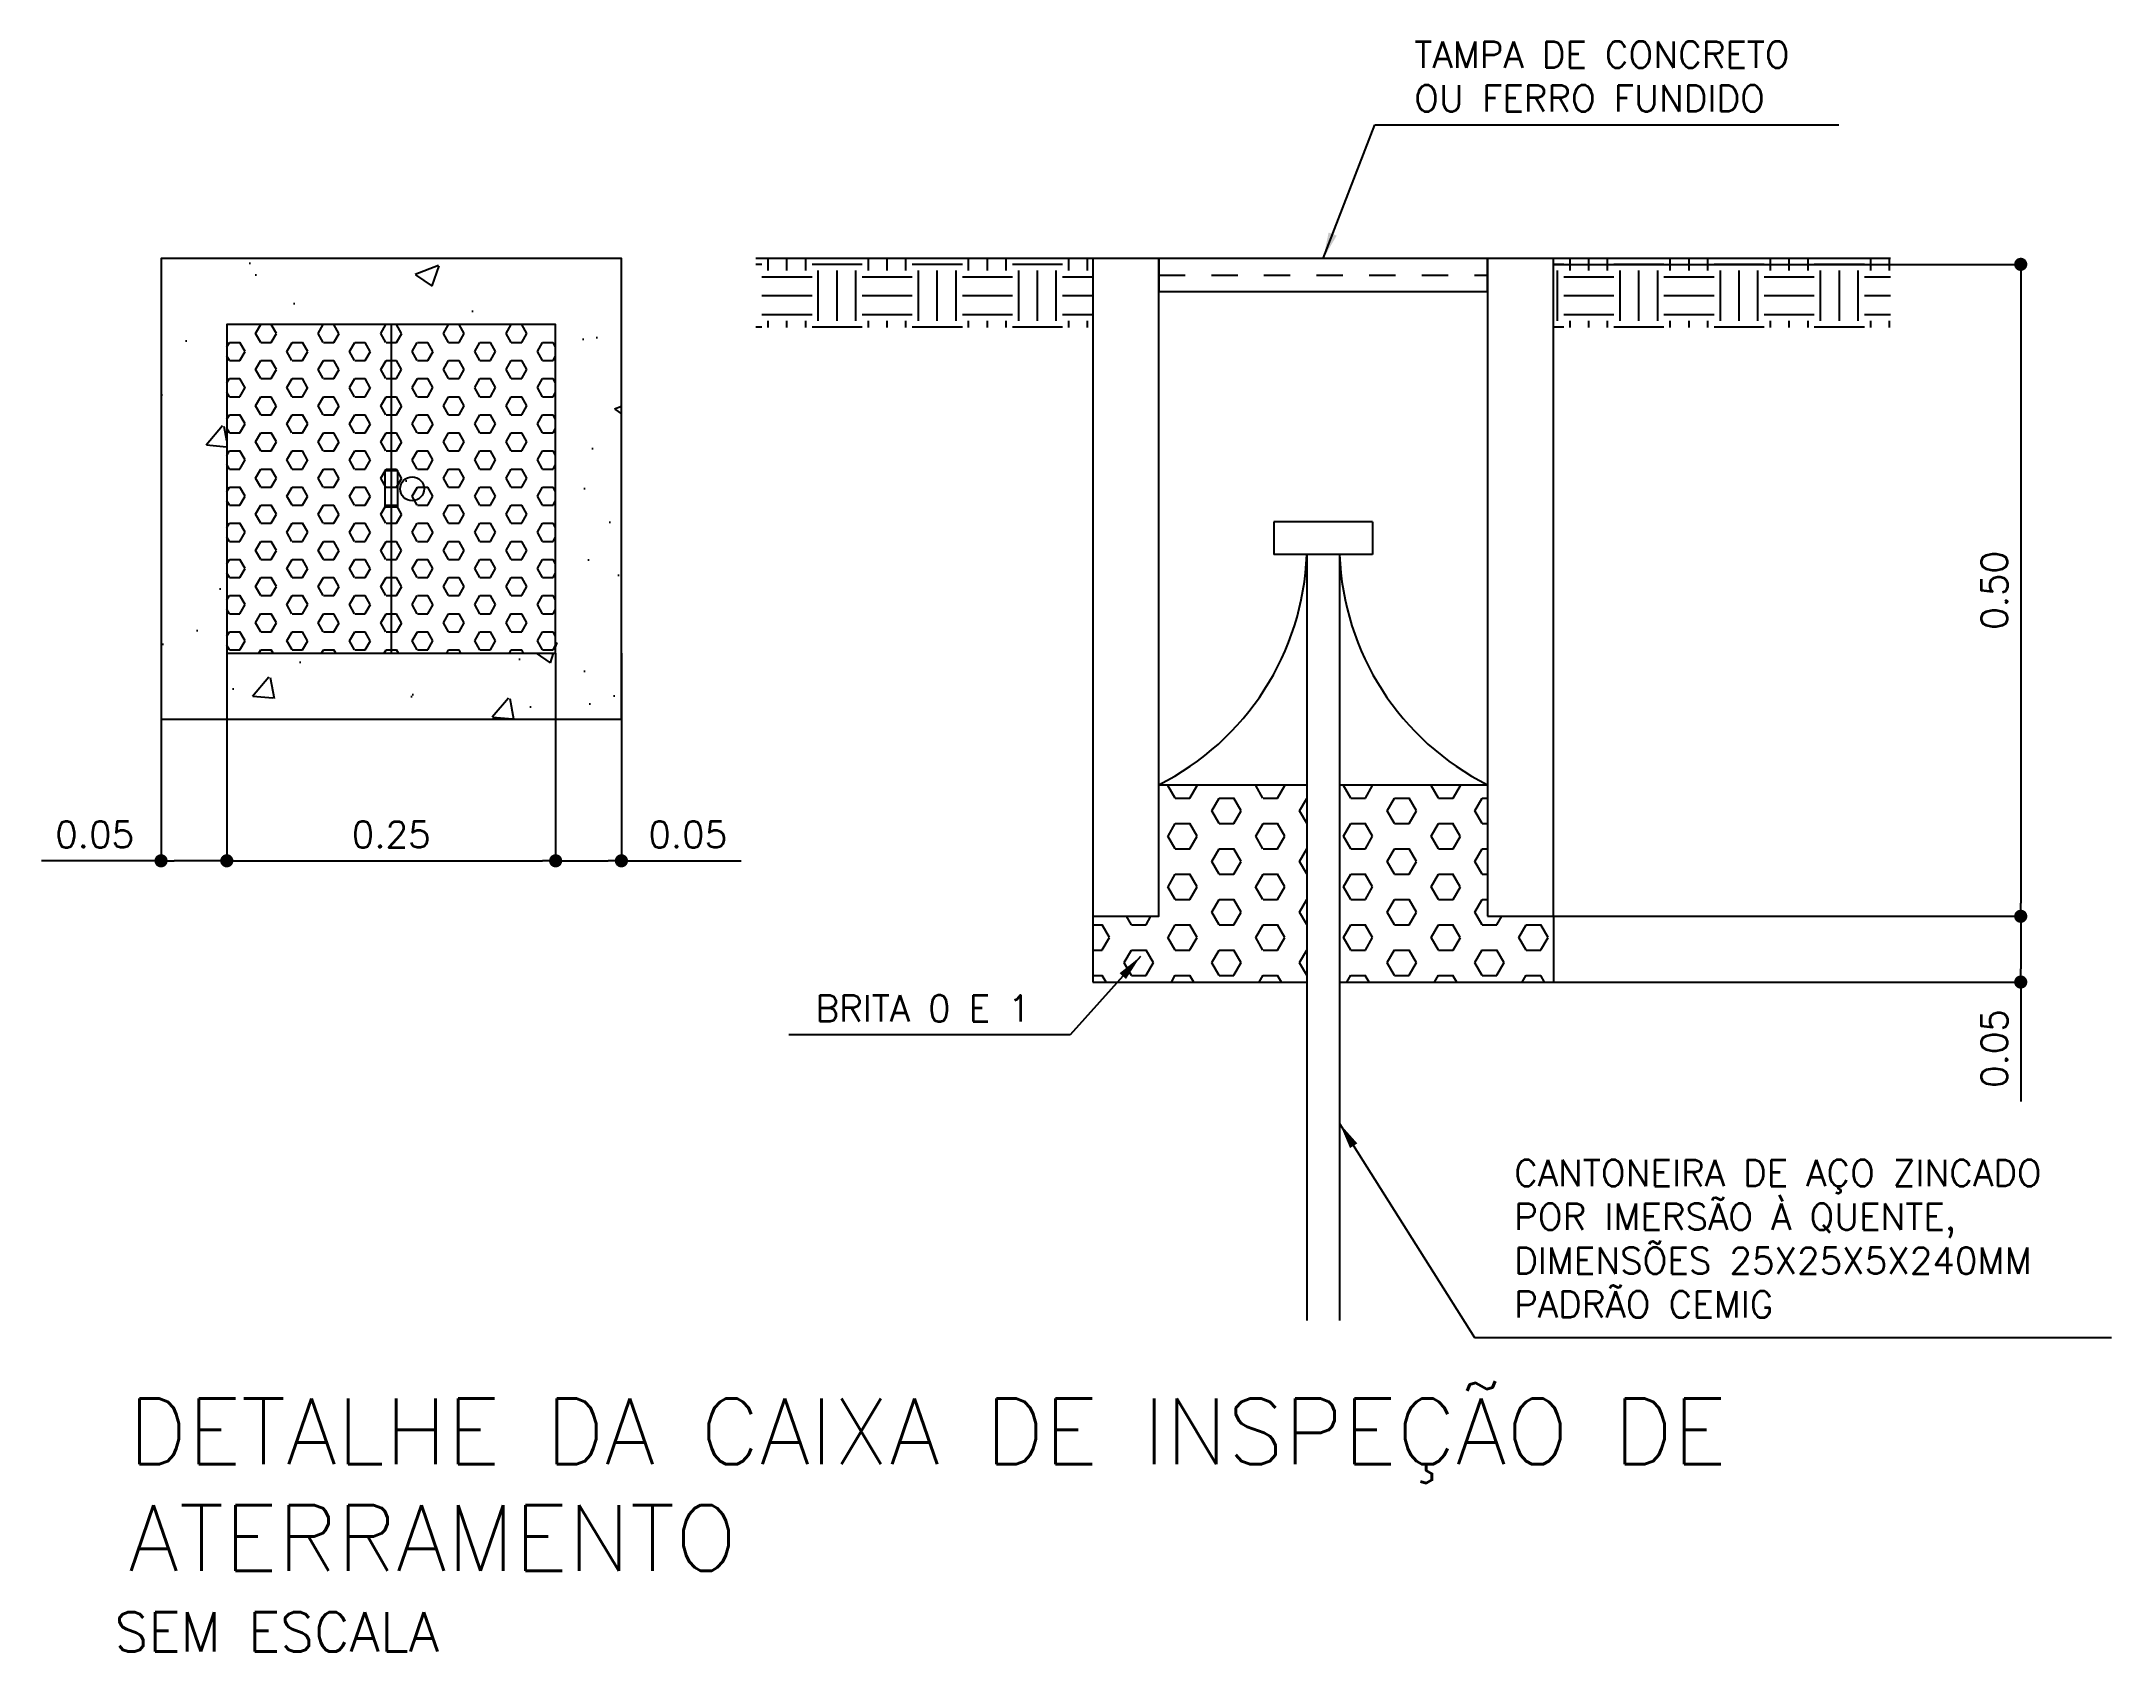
# Model space of a CAD drawing. Extents: x -1.22 to 6.65, y -2.51 to 3.61.
import ezdxf

# ---------------------------------------------------------------- set-up
doc = ezdxf.new("R2010")
doc.units = 0
doc.header["$MEASUREMENT"] = 0
doc.linetypes.add('DASHED', pattern=[19.05, 12.7, -6.35])
doc.layers.get('0').update_dxf_attribs({"linetype": 'CONTINUOUS'})
doc.layers.get('DEFPOINTS').update_dxf_attribs({"linetype": 'CONTINUOUS'})
doc.layers.add('DETALHES', color=4, linetype='CONTINUOUS')
doc.styles.add('ROMANS', font='romans.shx')
doc.dimstyles.new('LINEAR', dxfattribs={"dimscale": 0, "dimtxt": 0.1, "dimasz": 0.05, "dimexe": 0.015, "dimexo": 0, "dimgap": 0.05, "dimtad": 1, "dimzin": 1, "dimtxsty": 'ROMANS', "dimblk1": 'DOT', "dimblk2": 'DOT', "dimsah": 1, "dimcen": 2.5, "dimclrd": 1, "dimclre": 1, "dimclrt": 3, "dimazin": 3, "dimtfac": 1, "dimtmove": 0, "dimatfit": 3, "dimtolj": 1, "dimtzin": 1})
doc.dimstyles.new('TEXTO', dxfattribs={"dimscale": 0, "dimtxt": 0.1, "dimasz": 0.1, "dimexe": 0.015, "dimexo": 0, "dimgap": 0.05, "dimtad": 1, "dimdec": 4, "dimtxsty": 'ROMANS', "dimcen": 2.5, "dimclrd": 1, "dimclre": 1, "dimclrt": 3, "dimazin": 3, "dimtfac": 1, "dimtdec": 4, "dimtmove": 0, "dimatfit": 3, "dimtolj": 1, "dimtzin": 0})

# ---------------------------------------------------------------- blocks, each defined once
blk = doc.blocks.new('_DOT')
at = {"color": 0, "linetype": 'BYBLOCK'}
blk.add_line((-0.5, 0), (-1, 0), dxfattribs=at)
at = {"color": 0, "linetype": 'BYBLOCK', "const_width": 0.5}
blk.add_lwpolyline([(-0.25, 0, 1), (0.25, 0, 1)], format="xyb", close=True, dxfattribs=at)
blk = doc.blocks.new('*D1')
at = {"color": 1, "linetype": 'BYBLOCK'}
for p, q in [((-0.5116, 1.2861), (-0.5116, 0.482)), ((-0.7616, 1.0361), (-0.7616, 0.482)), ((-0.7616, 0.497), (-1.2164, 0.497)), ((-0.5616, 0.497), (-0.7116, 0.497))]:
    blk.add_line(p, q, dxfattribs=at)
at = {"layer": 'DEFPOINTS', "color": 0, "linetype": 'BYBLOCK'}
for p in [(-0.5116, 1.2861), (-0.7616, 1.0361), (-0.5116, 0.497)]:
    blk.add_point(p, dxfattribs=at)
at = {"color": 1, "linetype": 'BYBLOCK', "xscale": 0.05, "yscale": 0.05, "zscale": 0.05, "rotation": 180}
blk.add_blockref('_DOT', (-0.7616, 0.497), dxfattribs=at)
at = {"color": 1, "linetype": 'BYBLOCK', "xscale": 0.05, "yscale": 0.05, "zscale": 0.05}
blk.add_blockref('_DOT', (-0.5116, 0.497), dxfattribs=at)
at = {"color": 3, "linetype": 'BYBLOCK', "insert": (-1.014, 0.597), "char_height": 0.1, "attachment_point": 5, "style": 'ROMANS'}
blk.add_mtext('\\A1;0.05', dxfattribs=at)
blk = doc.blocks.new('*D2')
at = {"color": 1, "linetype": 'BYBLOCK'}
for p, q in [((0.7384, 1.2861), (0.7384, 0.482)), ((0.9884, 1.2861), (0.9884, 0.482)), ((0.7884, 0.497), (0.9384, 0.497)), ((0.9884, 0.497), (1.4431, 0.497))]:
    blk.add_line(p, q, dxfattribs=at)
at = {"layer": 'DEFPOINTS', "color": 0, "linetype": 'BYBLOCK'}
for p in [(0.7384, 1.2861), (0.9884, 1.2861), (0.9884, 0.497)]:
    blk.add_point(p, dxfattribs=at)
at = {"color": 1, "linetype": 'BYBLOCK', "xscale": 0.05, "yscale": 0.05, "zscale": 0.05, "rotation": 180}
blk.add_blockref('_DOT', (0.7384, 0.497), dxfattribs=at)
at = {"color": 1, "linetype": 'BYBLOCK', "xscale": 0.05, "yscale": 0.05, "zscale": 0.05}
blk.add_blockref('_DOT', (0.9884, 0.497), dxfattribs=at)
at = {"color": 3, "linetype": 'BYBLOCK', "insert": (1.2407, 0.597), "char_height": 0.1, "attachment_point": 5, "style": 'ROMANS'}
blk.add_mtext('\\A1;0.05', dxfattribs=at)
blk = doc.blocks.new('*D3')
at = {"color": 1, "linetype": 'BYBLOCK'}
for p, q in [((-0.5116, 1.2861), (-0.5116, 0.482)), ((0.7384, 1.2861), (0.7384, 0.482)), ((-0.4616, 0.497), (0.6884, 0.497))]:
    blk.add_line(p, q, dxfattribs=at)
at = {"layer": 'DEFPOINTS', "color": 0, "linetype": 'BYBLOCK'}
for p in [(-0.5116, 1.2861), (0.7384, 1.2861), (0.7384, 0.497)]:
    blk.add_point(p, dxfattribs=at)
at = {"color": 1, "linetype": 'BYBLOCK', "xscale": 0.05, "yscale": 0.05, "zscale": 0.05, "rotation": 180}
blk.add_blockref('_DOT', (-0.5116, 0.497), dxfattribs=at)
at = {"color": 1, "linetype": 'BYBLOCK', "xscale": 0.05, "yscale": 0.05, "zscale": 0.05}
blk.add_blockref('_DOT', (0.7384, 0.497), dxfattribs=at)
at = {"color": 3, "linetype": 'BYBLOCK', "insert": (0.1134, 0.597), "char_height": 0.1, "attachment_point": 5, "style": 'ROMANS'}
blk.add_mtext('\\A1;0.25', dxfattribs=at)
blk = doc.blocks.new('*D4')
at = {"color": 1, "linetype": 'BYBLOCK'}
for p, q in [((4.531, 2.7645), (6.3226, 2.7645)), ((6.3076, 2.7145), (6.3076, 0.3361)), ((4.531, 0.2861), (6.3226, 0.2861))]:
    blk.add_line(p, q, dxfattribs=at)
at = {"layer": 'DEFPOINTS', "color": 0, "linetype": 'BYBLOCK'}
for p in [(4.531, 2.7645), (4.531, 0.2861), (6.3076, 0.2861)]:
    blk.add_point(p, dxfattribs=at)
at = {"color": 1, "linetype": 'BYBLOCK', "xscale": 0.05, "yscale": 0.05, "zscale": 0.05}
for p, rotation in [((6.3076, 2.7645), 90), ((6.3076, 0.2861), 270)]:
    blk.add_blockref('_DOT', p, dxfattribs=dict(at, rotation=rotation))
at = {"color": 3, "linetype": 'BYBLOCK', "insert": (6.2076, 1.5253), "char_height": 0.1, "attachment_point": 5, "rotation": 90, "style": 'ROMANS'}
blk.add_mtext('\\A1;0.50', dxfattribs=at)
blk = doc.blocks.new('*D5')
at = {"color": 1, "linetype": 'BYBLOCK'}
for p, q in [((4.531, 0.2861), (6.3226, 0.2861)), ((6.3076, 0.2361), (6.3076, 0.0861)), ((4.531, 0.0361), (6.3226, 0.0361)), ((6.3076, 0.0361), (6.3076, -0.4186))]:
    blk.add_line(p, q, dxfattribs=at)
at = {"layer": 'DEFPOINTS', "color": 0, "linetype": 'BYBLOCK'}
for p in [(4.531, 0.2861), (4.531, 0.0361), (6.3076, 0.0361)]:
    blk.add_point(p, dxfattribs=at)
at = {"color": 1, "linetype": 'BYBLOCK', "xscale": 0.05, "yscale": 0.05, "zscale": 0.05}
for p, rotation in [((6.3076, 0.2861), 90), ((6.3076, 0.0361), 270)]:
    blk.add_blockref('_DOT', p, dxfattribs=dict(at, rotation=rotation))
at = {"color": 3, "linetype": 'BYBLOCK', "insert": (6.2076, -0.2162), "char_height": 0.1, "attachment_point": 5, "rotation": 90, "style": 'ROMANS'}
blk.add_mtext('\\A1;0.05', dxfattribs=at)

msp = doc.modelspace()

# ---------------------------------------------------------------- hatches: boundary and pattern name
at = {"layer": 'DETALHES'}
h = msp.add_hatch(dxfattribs=at)
h.set_pattern_fill('AR-CONC', color=1, scale=0.005, style=0)
h.set_pattern_definition([(50, (-509.97024, -841.5315), (0.91092334, -0.0796954), [0.09525, -1.04775]), (355, (-509.9702, -841.5315), (-0.1762141, 0.9552832), [0.0762, -0.8382]), (100.451, (-509.8943, -841.5382), (0.7347125, 0.8755834), [0.08095, -0.89045]), (46.1842, (-509.9702, -841.2775), (1.3553952, -0.2102116), [0.142875, -1.571625]), (96.6356, (-509.8573, -841.295), (1.1870212, 1.2371278), [0.121425, -1.335675]), (351.184, (-509.9702, -841.2775), (1.187023, 1.2371256), [0.1143, -1.2573]), (21, (-509.84324, -841.341), (0.7580744, -0.5113276), [0.09525, -1.04775]), (326, (-509.8432, -841.341), (0.3090101, 0.9209398), [0.0762, -0.8382]), (71.4514, (-509.7801, -841.38365), (1.06708245, 0.4096143), [0.08095, -0.89045]), (37.5, (-509.97024, -841.53154), (0.01544302, 0.42277519), [0, -0.82804, 0, -0.8509, 0, -0.841375]), (7.5, (-509.97024, -841.53154), (0.33409831, 0.50090287), [0, -0.48514, 0, -0.80899, 0, -0.320675]), (327.5, (-510.25345, -841.53154), (0.67795298, -0.02864372), [0, -0.3175, 0, -0.9906, 0, -1.31445]), (317.5, (-510.38045, -841.53154), (0.7406459, 0.12713246), [0, -0.41275, 0, -0.65786, 0, -0.93345])])
h.paths.add_polyline_path([(-0.7616, 1.0361), (0.9884, 1.0361), (0.9884, 2.7861), (-0.7616, 2.7861)])
h.paths.add_polyline_path([(-0.5116, 2.5361), (0.7384, 2.5361), (0.7384, 1.2861), (-0.5116, 1.2861)], flags=16)
h.paths.add_polyline_path([(0.0887, 1.8422), (0.0887, 1.9796), (0.1379, 1.9796), (0.1379, 1.8422)], flags=0)
h.paths.add_polyline_path([(0.1473, 1.9111, -1), (0.2384, 1.9111, -1)], flags=0)
h = msp.add_hatch(dxfattribs=at)
h.set_pattern_fill('EARTH', color=1, scale=0.03, style=0)
h.set_pattern_definition([(0, (-509.97024, -841.53154), (0.1905, 0.1905), [0.1905, -0.1905]), (0, (-509.97024, -841.4601), (0.1905, 0.1905), [0.1905, -0.1905]), (0, (-509.97024, -841.38866), (0.1905, 0.1905), [0.1905, -0.1905]), (90, (-509.94643, -841.36485), (-0.1905, 0.1905), [0.1905, -0.1905]), (90, (-509.87499, -841.36485), (-0.1905, 0.1905), [0.1905, -0.1905]), (90, (-509.80355, -841.36485), (-0.1905, 0.1905), [0.1905, -0.1905])])
h.paths.add_polyline_path([(2.781, 2.7861), (1.4995, 2.7861), (1.4995, 2.5238), (2.781, 2.5238)])
h.paths.add_polyline_path([(5.8124, 2.7861), (4.531, 2.7861), (4.531, 2.5238), (5.8124, 2.5238)])
h = msp.add_hatch(dxfattribs=at)
h.set_pattern_fill('HEX', color=1, scale=0.0125, style=0)
h.set_pattern_definition([(0, (-509.97024, -841.531537), (0, 0.06874075), [0.0396875, -0.079375]), (120, (-509.97024, -841.531537), (-0.059531236, -0.034370375), [0.0396875, -0.079375]), (60, (-509.93055, -841.531537), (-0.059531236, 0.034370375), [0.0396875, -0.079375])])
h.paths.add_polyline_path([(-0.5116, 2.5361), (-0.5116, 1.2861), (0.7384, 1.2861), (0.7384, 2.5361)])
h = msp.add_hatch(dxfattribs=at)
h.set_pattern_fill('HEX', color=1, scale=0.0175, style=0)
h.set_pattern_definition([(0, (-509.97024, -841.53154), (0, 0.09623705), [0.0555625, -0.111125]), (120, (-509.97024, -841.53154), (-0.08334373, -0.048118525), [0.0555625, -0.111125]), (60, (-509.91468, -841.53154), (-0.08334373, 0.048118525), [0.0555625, -0.111125])])
h.paths.add_polyline_path([(3.5935, 0.7861), (3.031, 0.7861), (3.031, 0.2861), (2.781, 0.2861), (2.781, 0.0361), (3.5935, 0.0361)])
h.paths.add_polyline_path([(4.281, 0.7861), (3.7185, 0.7861), (3.7185, 0.0361), (4.531, 0.0361), (4.531, 0.2861), (4.281, 0.2861)])

# ---------------------------------------------------------------- linework, layer by layer
at = {"layer": 'DETALHES', "color": 3}
for p, q in [((2.781, 2.7861), (1.4995, 2.7861)), ((5.8124, 2.7861), (4.531, 2.7861)), ((0.1134, 2.5361), (0.1134, 1.2861)), ((3.031, 0.7861), (3.5935, 0.7861)), ((3.7185, 0.7861), (4.281, 0.7861)), ((2.781, 0.2861), (2.781, 0.0361)), ((4.531, 0.2861), (4.531, 0.0361)), ((2.781, 0.0361), (3.5935, 0.0361)), ((3.7185, 0.0361), (4.531, 0.0361))]:
    msp.add_line(p, q, dxfattribs=at)
at = {"layer": 'DETALHES', "color": 3, "linetype": 'DASHED', "ltscale": 0.001}
msp.add_line((3.031, 2.7236), (4.281, 2.7236), dxfattribs=at)
at = {"layer": 'DETALHES', "color": 4}
for p, q in [((3.8435, 1.7861), (3.4685, 1.7861)), ((3.4685, 1.7861), (3.4685, 1.6611)), ((3.8435, 1.7861), (3.8435, 1.6611)), ((3.8435, 1.6611), (3.4685, 1.6611)), ((3.5935, 1.6611), (3.5935, -1.2499)), ((3.7185, 1.6611), (3.7185, -1.2499))]:
    msp.add_line(p, q, dxfattribs=at)
at = {"layer": 'DETALHES', "color": 3}
for points in [[(-0.7616, 1.0361), (0.9884, 1.0361), (0.9884, 2.7861), (-0.7616, 2.7861)], [(2.781, 0.2861), (3.031, 0.2861), (3.031, 2.7861), (2.781, 2.7861)], [(3.031, 2.6611), (4.281, 2.6611), (4.281, 2.7861), (3.031, 2.7861)], [(4.281, 0.2861), (4.531, 0.2861), (4.531, 2.7861), (4.281, 2.7861)], [(-0.5116, 1.2861), (0.7384, 1.2861), (0.7384, 2.5361), (-0.5116, 2.5361)], [(0.0887, 1.8422), (0.1379, 1.8422), (0.1379, 1.9796), (0.0887, 1.9796)]]:
    msp.add_lwpolyline(points, close=True, dxfattribs=at)
msp.add_circle((0.1929, 1.9111), 0.0456, dxfattribs=at)
at = {"layer": 'DETALHES', "color": 4}
for centre, start, end in [((2.5745, 1.6979), 296.59397, 357.93558), ((4.7374, 1.6979), 182.06442, 243.40603)]:
    msp.add_arc(centre, 1.0196, start, end, dxfattribs=at)

# ---------------------------------------------------------------- texts
at = {"layer": 'DETALHES', "color": 6, "style": 'ROMANS'}
for s, p in [('DETALHE DA CAIXA DE INSPEÇÃO DE', (-0.8863, -1.7972)), ('ATERRAMENTO', (-0.8863, -2.202))]:
    msp.add_text(s, height=0.25, dxfattribs=at).set_placement(p)
at = {"layer": 'DETALHES', "color": 4, "style": 'ROMANS'}
msp.add_text('SEM ESCALA', height=0.15, dxfattribs=at).set_placement((-0.9385, -2.5092))
at = {"layer": 'DETALHES', "color": 3, "char_height": 0.1, "style": 'ROMANS'}
for s, insert, attachment_point in [('\\PTAMPA DE CONCRETO \\POU FERRO FUNDIDO', (4.0021, 3.562), 4), ('\\A1;BRITA 0 E 1', (2.5443, -0.0643), 6), ('CANTONEIRA DE AÇO ZINCADO\\PPOR IMERSÃO À QUENTE,\\PDIMENSÕES 25X25X5X240MM\\PPADRÃO CEMIG', (4.3816, -0.9395), 4)]:
    msp.add_mtext(s, dxfattribs=dict(at, insert=insert, attachment_point=attachment_point))

# ---------------------------------------------------------------- dimensions: what is measured, and where the dimension line sits
at = {"layer": 'DETALHES'}
for base, p1, p2, text, picture, middle in [((6.3076, 0.2861), (4.531, 2.7645), (4.531, 0.2861), '0.50', '*D4', (6.2076, 1.5253)), ((6.3076, 0.0361), (4.531, 0.2861), (4.531, 0.0361), '0.05', '*D5', (6.2076, -0.2162))]:
    dim = msp.add_linear_dim(base=base, p1=p1, p2=p2, angle=90, text=text, dimstyle='LINEAR', override={"dimscale": 1}, dxfattribs=at)
    dim.commit()
    dim.dimension.update_dxf_attribs({"geometry": picture, "text_midpoint": middle})
dim = msp.add_linear_dim(base=(-0.5116, 0.497), p1=(-0.7616, 1.0361), p2=(-0.5116, 1.2861), text='0.05', dimstyle='LINEAR', override={"dimscale": 1}, dxfattribs=at)
dim.commit()
dim.dimension.update_dxf_attribs({"geometry": '*D1', "text_midpoint": (-1.014, 0.497), "dimtype": 160})
for base, p1, p2, text, picture, middle in [((0.7384, 0.497), (-0.5116, 1.2861), (0.7384, 1.2861), '0.25', '*D3', (0.1134, 0.597)), ((0.9884, 0.497), (0.7384, 1.2861), (0.9884, 1.2861), '0.05', '*D2', (1.2407, 0.597))]:
    dim = msp.add_linear_dim(base=base, p1=p1, p2=p2, text=text, dimstyle='LINEAR', override={"dimscale": 1}, dxfattribs=at)
    dim.commit()
    dim.dimension.update_dxf_attribs({"geometry": picture, "text_midpoint": middle})

# ---------------------------------------------------------------- leaders
at = {"layer": 'DETALHES', "color": 1, "annotation_type": 0, "has_hookline": 1}
for points, hookline_direction, text_width in [([(3.656, 2.7861), (3.8521, 3.2954), (3.9521, 3.2954)], 0, 1.6143), ([(2.9611, 0.1332), (2.6943, -0.1643), (2.5943, -0.1643)], 1, 0.919), ([(3.7185, -0.5015), (4.2316, -1.3149), (4.3316, -1.3149)], 0, 2.2714)]:
    msp.add_leader(points, dimstyle='TEXTO', override={"dimscale": 1}, dxfattribs=dict(at, hookline_direction=hookline_direction, text_width=text_width))

doc.saveas('drawing.dxf')
